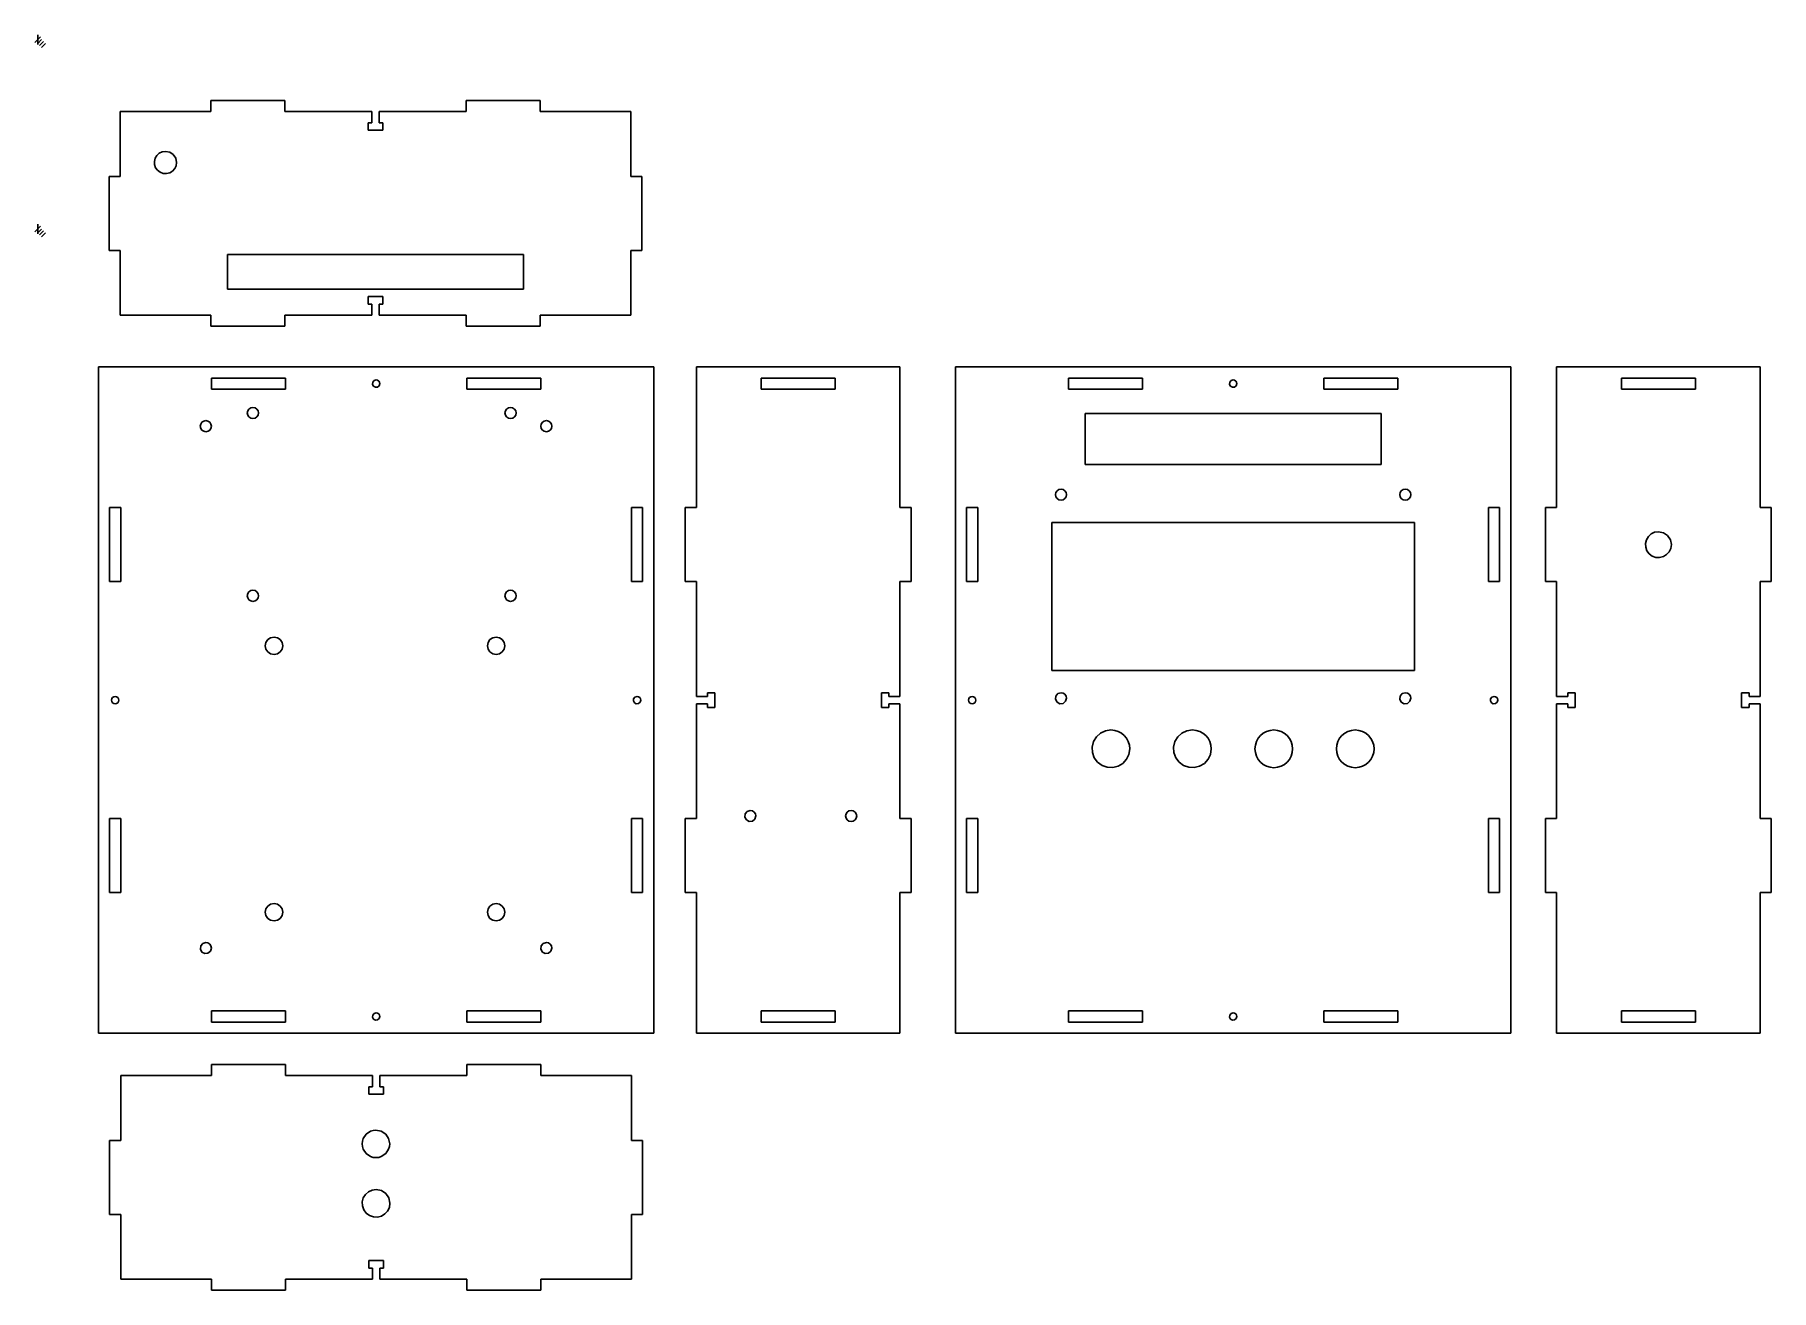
# Model space of a CAD drawing. Extents: x -1 to 468, y 84 to 423.
import ezdxf

# ---------------------------------------------------------------- set-up
doc = ezdxf.new("R2010")
doc.units = 0

msp = doc.modelspace()

# ---------------------------------------------------------------- linework, layer by layer
at = {"layer": 'Layer 1'}
for p, q in [((0.793749, 422.568747), (-0.793749, 420.981249)), ((0, 423.097913), (0, 420.452083)), ((1.058332, 421.774998), (0, 420.716666)), ((1.587495, 421.245832), (0.529166, 420.1875)), ((2.116661, 420.716666), (1.058332, 419.658334)), ((66.778368, 405.333017), (46.778274, 405.333017)), ((46.778274, 405.333017), (46.778274, 402.332645)), ((66.778368, 402.332645), (66.778368, 405.333017)), ((135.77791, 405.333017), (115.778081, 405.333017)), ((115.778081, 405.333017), (115.778081, 402.332645)), ((135.77791, 402.332645), (135.77791, 405.333017)), ((22.278418, 402.332645), (46.778274, 402.332645)), ((46.778274, 402.332645), (22.278418, 402.332645)), ((22.278418, 402.332645), (22.278418, 384.833126)), ((90.278101, 402.332645), (66.778368, 402.332645)), ((90.278101, 399.33492), (89.278242, 399.33492)), ((89.278242, 399.33492), (89.278242, 397.334673)), ((90.278101, 402.332645), (90.278101, 399.33492)), ((92.278348, 399.33492), (92.278348, 402.332645)), ((115.778081, 402.332645), (92.278348, 402.332645)), ((93.278207, 399.33492), (92.278348, 399.33492)), ((93.278207, 399.33492), (92.278348, 399.33492)), ((93.278207, 397.334673), (93.278207, 399.33492)), ((160.277767, 402.332645), (135.77791, 402.332645)), ((160.277767, 384.833126), (160.277767, 402.332645)), ((89.278242, 397.334673), (93.278207, 397.334673)), ((31.541733, 388.868017), (31.756839, 389.730557)), ((31.756839, 389.730557), (32.215097, 390.495202)), ((32.215097, 390.495202), (32.861738, 391.077285)), ((32.861738, 391.077285), (33.648872, 391.452992)), ((33.648872, 391.452992), (34.528346, 391.582638)), ((34.528346, 391.582638), (35.676372, 391.355097)), ((34.528346, 391.582638), (34.528346, 391.582638)), ((35.676372, 391.355097), (36.649773, 390.704223)), ((36.649773, 390.704223), (37.300118, 389.730557)), ((37.300118, 389.730557), (37.528453, 388.584913)), ((22.278418, 384.833126), (19.278576, 384.833126)), ((19.278576, 384.833126), (19.278576, 364.833323)), ((31.586183, 387.997539), (31.541733, 388.868017)), ((31.878283, 387.177331), (31.586183, 387.997539)), ((32.407184, 386.462957), (31.878283, 387.177331)), ((33.122352, 385.933791), (32.407184, 386.462957)), ((33.943088, 385.640104), (33.122352, 385.933791)), ((34.813302, 385.597771), (33.943088, 385.640104)), ((35.676372, 385.812083), (34.813302, 385.597771)), ((36.438635, 386.269812), (35.676372, 385.812083)), ((37.022835, 386.91804), (36.438635, 386.269812)), ((37.39669, 387.703851), (37.022835, 386.91804)), ((37.528453, 388.584913), (37.39669, 387.703851)), ((163.277609, 384.833126), (160.277767, 384.833126)), ((163.277609, 364.833323), (163.277609, 384.833126)), ((0.793749, 371.395749), (-0.793749, 369.808251)), ((0, 371.924915), (0, 369.279085)), ((1.058332, 370.602), (0, 369.543668)), ((1.587498, 370.072834), (0.529166, 369.014502)), ((2.116664, 369.543668), (1.058332, 368.485336)), ((19.278576, 364.833323), (22.278418, 364.833323)), ((22.278418, 364.833323), (22.278418, 347.33383)), ((51.280154, 363.73795), (51.280154, 354.33467)), ((131.275766, 363.73795), (51.280154, 363.73795)), ((131.275766, 354.33467), (131.275766, 363.73795)), ((160.277767, 347.33383), (160.277767, 364.833323)), ((160.277767, 364.833323), (163.277609, 364.833323)), ((51.280154, 354.33467), (131.275766, 354.33467)), ((89.278242, 350.334201), (89.278242, 352.334449)), ((89.278242, 352.334449), (93.278207, 352.334449)), ((93.278207, 352.334449), (93.278207, 350.334201)), ((22.278418, 347.33383), (46.778274, 347.33383)), ((46.778274, 347.33383), (46.778274, 344.333459)), ((66.778368, 344.333459), (66.778368, 347.33383)), ((66.778368, 347.33383), (90.278101, 347.33383)), ((87.952681, 347.33383), (90.278101, 347.33383)), ((90.278101, 350.334201), (89.278242, 350.334201)), ((90.278101, 347.33383), (90.278101, 350.334201)), ((93.278207, 350.334201), (92.278348, 350.334201)), ((92.278348, 350.334201), (92.278348, 347.33383)), ((92.278348, 347.33383), (115.778081, 347.33383)), ((115.778081, 347.33383), (115.778081, 344.333459)), ((135.77791, 344.333459), (135.77791, 347.33383)), ((135.77791, 347.33383), (160.277767, 347.33383)), ((46.778274, 344.333459), (66.778368, 344.333459)), ((115.778081, 344.333459), (135.77791, 344.333459)), ((16.441452, 333.334691), (16.441452, 153.335436)), ((166.440699, 333.334691), (16.441452, 333.334691)), ((166.440699, 153.335436), (166.440699, 333.334691)), ((177.97493, 330.334319), (177.97493, 333.334691)), ((177.97493, 333.334691), (232.973534, 333.334691)), ((177.97493, 333.334691), (177.97493, 295.33528)), ((232.973534, 333.334691), (177.97493, 333.334691)), ((232.973534, 333.334691), (232.973534, 330.334319)), ((232.973534, 295.33528), (232.973534, 333.334691)), ((410.384108, 330.334319), (410.384108, 333.334691)), ((410.384108, 333.334691), (465.382976, 333.334691)), ((410.384108, 333.334691), (410.384108, 295.33528)), ((465.382976, 333.334691), (410.384108, 333.334691)), ((465.382976, 333.334691), (465.382976, 330.334319)), ((465.382976, 295.33528), (465.382976, 333.334691)), ((46.941522, 330.334319), (46.941522, 327.333948)), ((66.941351, 330.334319), (46.941522, 330.334319)), ((66.941351, 327.333948), (66.941351, 330.334319)), ((90.460663, 328.638342), (90.517548, 329.217779)), ((90.734242, 328.127697), (90.460663, 328.638342)), ((90.517548, 329.217779), (90.885848, 329.664924)), ((90.885848, 329.664924), (91.441208, 329.834258)), ((91.441208, 329.834258), (91.824059, 329.757529)), ((91.441208, 329.834258), (91.441208, 329.834258)), ((91.824059, 329.757529), (92.148438, 329.54057)), ((92.148438, 329.54057), (92.365132, 329.217779)), ((92.441331, 328.834134), (92.272792, 328.27851)), ((92.365132, 329.217779), (92.441331, 328.834134)), ((115.941329, 330.334319), (115.941329, 327.333948)), ((135.940893, 330.334319), (115.941329, 330.334319)), ((135.940893, 327.333948), (135.940893, 330.334319)), ((177.97493, 330.334319), (177.97493, 296.835466)), ((195.474979, 330.334319), (195.474979, 327.333948)), ((215.474808, 330.334319), (195.474979, 330.334319)), ((215.474808, 327.333948), (215.474808, 330.334319)), ((232.973534, 296.835466), (232.973534, 330.334319)), ((410.384108, 330.334319), (410.384108, 296.835466)), ((427.883628, 330.334319), (427.883628, 327.333948)), ((447.883457, 330.334319), (427.883628, 330.334319)), ((447.883457, 327.333948), (447.883457, 330.334319)), ((465.382976, 296.835466), (465.382976, 330.334319)), ((46.941522, 327.333948), (66.941351, 327.333948)), ((91.24621, 327.852531), (90.734242, 328.127697)), ((91.824059, 327.910739), (91.24621, 327.852531)), ((92.272792, 328.27851), (91.824059, 327.910739)), ((115.941329, 327.333948), (135.940893, 327.333948)), ((195.474979, 327.333948), (215.474808, 327.333948)), ((427.883628, 327.333948), (447.883457, 327.333948)), ((56.64431, 320.909873), (56.763108, 321.497247)), ((56.763108, 320.322499), (56.64431, 320.909873)), ((56.763108, 321.497247), (57.086693, 321.976143)), ((57.086693, 319.840958), (56.763108, 320.322499)), ((57.086693, 321.976143), (57.566646, 322.30158)), ((57.566646, 319.518166), (57.086693, 319.840958)), ((57.566646, 322.30158), (58.15455, 322.420642)), ((58.154285, 319.399104), (57.566646, 319.518166)), ((58.742188, 319.518166), (58.154285, 319.399104)), ((58.15455, 322.420642), (58.732399, 322.304225)), ((58.15455, 322.420642), (58.15455, 322.420642)), ((58.732399, 322.304225), (59.222142, 321.976143)), ((59.222142, 319.840958), (58.742188, 319.518166)), ((59.222142, 321.976143), (59.549431, 321.486664)), ((59.545727, 320.322499), (59.222142, 319.840958)), ((59.664525, 320.909873), (59.545727, 320.322499)), ((59.549431, 321.486664), (59.664525, 320.909873)), ((126.243926, 320.909873), (126.362724, 321.497247)), ((126.362724, 320.322499), (126.243926, 320.909873)), ((126.362724, 321.497247), (126.686309, 321.976143)), ((126.686309, 319.840958), (126.362724, 320.322499)), ((126.686309, 321.976143), (127.166263, 322.30158)), ((127.166263, 319.518166), (126.686309, 319.840958)), ((127.166263, 322.30158), (127.753902, 322.420642)), ((127.753902, 319.399104), (127.166263, 319.518166)), ((127.753902, 322.420642), (128.332015, 322.304225)), ((127.753902, 322.420642), (127.753902, 322.420642)), ((128.341805, 319.518166), (127.753902, 319.399104)), ((128.332015, 322.304225), (128.821759, 321.976143)), ((128.821759, 319.840958), (128.341805, 319.518166)), ((128.821759, 321.976143), (129.149048, 321.486664)), ((129.145344, 320.322499), (128.821759, 319.840958)), ((129.264141, 320.909873), (129.145344, 320.322499)), ((129.149048, 321.486664), (129.264141, 320.909873)), ((43.941415, 317.335357), (44.059419, 317.917439)), ((44.059419, 316.750628), (43.941415, 317.335357)), ((44.059419, 317.917439), (44.380888, 318.396335)), ((44.380888, 316.274379), (44.059419, 316.750628)), ((44.380888, 318.396335), (44.857666, 318.71648)), ((44.857666, 315.951588), (44.380888, 316.274379)), ((44.857666, 318.71648), (45.441601, 318.835542)), ((45.441601, 315.835171), (44.857666, 315.951588)), ((45.441601, 318.835542), (46.015482, 318.721772)), ((45.441601, 318.835542), (45.441601, 318.835542)), ((46.025271, 315.951588), (45.441601, 315.835171)), ((46.015482, 318.721772), (46.502314, 318.396335)), ((46.502314, 316.274379), (46.025271, 315.951588)), ((46.502314, 318.396335), (46.827487, 317.909502)), ((46.823783, 316.750628), (46.502314, 316.274379)), ((46.941522, 317.335357), (46.823783, 316.750628)), ((46.827487, 317.909502), (46.941522, 317.335357)), ((135.940893, 317.335357), (136.058897, 317.917439)), ((136.058897, 316.750628), (135.940893, 317.335357)), ((136.058897, 317.917439), (136.380366, 318.396335)), ((136.380101, 316.274379), (136.058897, 316.750628)), ((136.857144, 315.951588), (136.380101, 316.274379)), ((136.380366, 318.396335), (136.857144, 318.71648)), ((136.857144, 318.71648), (137.440814, 318.835542)), ((137.440814, 315.835171), (136.857144, 315.951588)), ((137.440814, 318.835542), (138.014959, 318.721772)), ((137.440814, 318.835542), (137.440814, 318.835542)), ((138.024749, 315.951588), (137.440814, 315.835171)), ((138.014959, 318.721772), (138.501528, 318.396335)), ((138.501528, 316.274379), (138.024749, 315.951588)), ((138.501528, 318.396335), (138.8267, 317.909502)), ((138.822996, 316.750628), (138.501528, 316.274379)), ((138.941, 317.335357), (138.822996, 316.750628)), ((138.8267, 317.909502), (138.941, 317.335357)), ((275.901861, 300.216837), (276.486589, 300.335899)), ((276.486589, 300.335899), (277.060734, 300.219482)), ((276.486589, 300.335899), (276.486589, 300.335899)), ((368.902785, 300.216837), (369.484868, 300.335899)), ((369.484868, 300.335899), (370.059013, 300.219482)), ((369.484868, 300.335899), (369.484868, 300.335899)), ((274.986404, 298.835713), (275.10282, 299.417796)), ((275.10282, 298.250985), (274.986404, 298.835713)), ((275.10282, 299.417796), (275.425611, 299.896691)), ((275.425611, 297.774736), (275.10282, 298.250985)), ((275.425611, 299.896691), (275.901861, 300.216837)), ((275.901861, 297.451944), (275.425611, 297.774736)), ((276.486589, 297.335528), (275.901861, 297.451944)), ((277.068672, 297.451944), (276.486589, 297.335528)), ((277.060734, 300.219482), (277.547567, 299.896691)), ((277.547567, 297.774736), (277.068672, 297.451944)), ((277.547567, 299.896691), (277.870358, 299.409858)), ((277.867712, 298.250985), (277.547567, 297.774736)), ((277.986775, 298.835713), (277.867712, 298.250985)), ((277.870358, 299.409858), (277.986775, 298.835713)), ((367.984682, 298.835713), (368.103745, 299.417796)), ((368.103745, 298.250985), (367.984682, 298.835713)), ((368.103745, 299.417796), (368.42389, 299.896691)), ((368.42389, 297.774736), (368.103745, 298.250985)), ((368.42389, 299.896691), (368.902785, 300.216837)), ((368.902785, 297.451944), (368.42389, 297.774736)), ((369.484868, 297.335528), (368.902785, 297.451944)), ((370.069596, 297.451944), (369.484868, 297.335528)), ((370.059013, 300.219482), (370.545846, 299.896691)), ((370.545846, 297.774736), (370.069596, 297.451944)), ((370.545846, 299.896691), (370.871283, 299.409858)), ((370.868637, 298.250985), (370.545846, 297.774736)), ((370.985053, 298.835713), (370.868637, 298.250985)), ((370.871283, 299.409858), (370.985053, 298.835713)), ((19.441559, 295.33528), (19.441559, 275.335716)), ((22.441665, 295.33528), (19.441559, 295.33528)), ((22.441665, 275.335716), (22.441665, 295.33528)), ((160.44075, 295.33528), (160.44075, 275.335716)), ((163.440857, 295.33528), (160.44075, 295.33528)), ((163.440857, 275.335716), (163.440857, 295.33528)), ((177.97493, 295.33528), (174.974823, 295.33528)), ((174.974823, 295.33528), (174.974823, 275.335716)), ((235.973905, 295.33528), (232.973534, 295.33528)), ((235.973905, 275.335716), (235.973905, 295.33528)), ((273.98628, 291.334785), (273.98628, 251.335392)), ((371.985177, 291.334785), (273.98628, 291.334785)), ((371.985177, 251.335392), (371.985177, 291.334785)), ((410.384108, 295.33528), (407.383737, 295.33528)), ((407.383737, 295.33528), (407.383737, 275.335716)), ((468.383347, 295.33528), (465.382976, 295.33528)), ((468.383347, 275.335716), (468.383347, 295.33528)), ((434.400307, 285.667417), (434.651661, 286.675479)), ((434.651661, 286.675479), (435.186118, 287.564478)), ((435.186118, 287.564478), (435.94018, 288.244456)), ((435.94018, 288.244456), (436.858283, 288.681018)), ((436.858283, 288.681018), (437.884865, 288.834476)), ((437.884865, 288.834476), (439.223655, 288.567247)), ((437.884865, 288.834476), (437.884865, 288.834476)), ((439.223655, 288.567247), (440.358716, 287.81054)), ((440.358716, 287.81054), (441.118069, 286.675479)), ((441.118069, 286.675479), (441.385298, 285.334043)), ((434.450578, 284.651419), (434.400307, 285.667417)), ((434.79189, 283.693628), (434.450578, 284.651419)), ((435.408368, 282.860192), (434.79189, 283.693628)), ((436.24445, 282.243713), (435.408368, 282.860192)), ((437.202241, 281.902401), (436.24445, 282.243713)), ((438.215594, 281.849485), (437.202241, 281.902401)), ((439.223655, 282.100839), (438.215594, 281.849485)), ((440.112654, 282.635296), (439.223655, 282.100839)), ((440.795278, 283.389358), (440.112654, 282.635296)), ((441.23184, 284.307461), (440.795278, 283.389358)), ((441.385298, 285.334043), (441.23184, 284.307461)), ((19.441559, 275.335716), (22.441665, 275.335716)), ((56.763108, 272.09722), (57.086693, 272.578761)), ((57.086693, 272.578761), (57.566646, 272.901552)), ((57.566646, 272.901552), (58.15455, 273.020615)), ((58.15455, 273.020615), (58.732399, 272.904198)), ((58.15455, 273.020615), (58.15455, 273.020615)), ((58.732399, 272.904198), (59.222142, 272.578761)), ((59.222142, 272.578761), (59.549431, 272.086637)), ((126.362724, 272.09722), (126.686309, 272.578761)), ((126.686309, 272.578761), (127.166263, 272.901552)), ((127.166263, 272.901552), (127.753902, 273.020615)), ((127.753902, 273.020615), (128.332015, 272.904198)), ((127.753902, 273.020615), (127.753902, 273.020615)), ((128.332015, 272.904198), (128.821759, 272.578761)), ((128.821759, 272.578761), (129.149048, 272.086637)), ((160.44075, 275.335716), (163.440857, 275.335716)), ((174.974823, 275.335716), (177.97493, 275.335716)), ((177.97493, 275.335716), (177.97493, 244.334526)), ((232.973534, 269.491077), (232.973534, 275.335716)), ((232.973534, 275.335716), (235.973905, 275.335716)), ((407.383737, 275.335716), (410.384108, 275.335716)), ((410.384108, 275.335716), (410.384108, 244.334526)), ((465.385622, 269.491077), (465.382976, 275.335716)), ((465.382976, 275.335716), (468.383347, 275.335716)), ((56.64431, 271.509846), (56.763108, 272.09722)), ((56.763108, 270.922471), (56.64431, 271.509846)), ((57.086693, 270.44093), (56.763108, 270.922471)), ((57.566646, 270.118139), (57.086693, 270.44093)), ((58.154285, 269.999077), (57.566646, 270.118139)), ((58.742188, 270.118139), (58.154285, 269.999077)), ((59.222142, 270.44093), (58.742188, 270.118139)), ((59.545727, 270.922471), (59.222142, 270.44093)), ((59.664525, 271.509846), (59.545727, 270.922471)), ((59.549431, 272.086637), (59.664525, 271.509846)), ((126.243926, 271.509846), (126.362724, 272.09722)), ((126.362724, 270.922471), (126.243926, 271.509846)), ((126.686309, 270.44093), (126.362724, 270.922471)), ((127.166263, 270.118139), (126.686309, 270.44093)), ((127.753902, 269.999077), (127.166263, 270.118139)), ((128.341805, 270.118139), (127.753902, 269.999077)), ((128.821759, 270.44093), (128.341805, 270.118139)), ((129.145344, 270.922471), (128.821759, 270.44093)), ((129.264141, 271.509846), (129.145344, 270.922471)), ((129.149048, 272.086637), (129.264141, 271.509846)), ((232.973534, 244.334526), (232.973534, 269.491077)), ((465.382976, 244.334526), (465.385622, 269.491077)), ((61.495704, 258.010821), (61.680912, 258.928924)), ((61.680912, 258.928924), (62.18653, 259.677694)), ((62.18653, 259.677694), (62.936623, 260.185693)), ((62.936623, 260.185693), (63.85499, 260.370901)), ((63.85499, 260.370901), (64.757748, 260.190985)), ((63.85499, 260.370901), (63.85499, 260.370901)), ((64.757748, 260.190985), (65.523186, 259.677694)), ((65.523186, 259.677694), (66.034625, 258.913049)), ((66.034625, 258.913049), (66.214277, 258.010821)), ((121.495191, 258.010821), (121.680663, 258.928924)), ((121.680663, 258.928924), (122.186281, 259.677694)), ((122.186281, 259.677694), (122.93611, 260.185693)), ((122.93611, 260.185693), (123.854477, 260.370901)), ((123.854477, 260.370901), (124.757499, 260.190985)), ((123.854477, 260.370901), (123.854477, 260.370901)), ((124.757499, 260.190985), (125.522673, 259.677694)), ((125.522673, 259.677694), (126.034112, 258.913049)), ((126.034112, 258.913049), (126.213764, 258.010821)), ((61.680912, 257.092718), (61.495704, 258.010821)), ((62.18653, 256.343948), (61.680912, 257.092718)), ((62.936623, 255.838595), (62.18653, 256.343948)), ((63.85499, 255.650741), (62.936623, 255.838595)), ((64.773093, 255.838595), (63.85499, 255.650741)), ((65.523186, 256.343948), (64.773093, 255.838595)), ((66.028804, 257.092718), (65.523186, 256.343948)), ((66.214277, 258.010821), (66.028804, 257.092718)), ((121.680663, 257.092718), (121.495191, 258.010821)), ((122.186281, 256.343948), (121.680663, 257.092718)), ((122.93611, 255.838595), (122.186281, 256.343948)), ((123.854477, 255.650741), (122.93611, 255.838595)), ((124.772845, 255.838595), (123.854477, 255.650741)), ((125.522673, 256.343948), (124.772845, 255.838595)), ((126.028291, 257.092718), (125.522673, 256.343948)), ((126.213764, 258.010821), (126.028291, 257.092718)), ((273.98628, 251.335392), (371.985177, 251.335392)), ((20.020202, 243.723339), (20.234514, 244.043484)), ((20.234514, 244.043484), (20.552278, 244.257797)), ((20.552278, 244.257797), (20.94148, 244.334526)), ((20.94148, 244.334526), (21.324331, 244.257797)), ((20.94148, 244.334526), (20.94148, 244.334526)), ((21.324331, 244.257797), (21.64871, 244.043484)), ((21.64871, 244.043484), (21.865404, 243.718047)), ((161.017012, 243.718047), (161.385311, 244.167838)), ((161.385311, 244.167838), (161.940936, 244.334526)), ((161.940936, 244.334526), (162.323523, 244.257797)), ((161.940936, 244.334526), (161.940936, 244.334526)), ((162.323523, 244.257797), (162.647901, 244.043484)), ((162.647901, 244.043484), (162.864595, 243.718047)), ((177.97493, 244.334526), (180.975037, 244.334526)), ((180.975037, 244.334526), (180.975037, 245.334649)), ((180.975037, 245.334649), (182.975019, 245.334649)), ((182.975019, 245.334649), (182.975019, 241.334155)), ((227.974767, 241.334155), (227.974767, 245.334649)), ((227.974767, 245.334649), (229.97475, 245.334649)), ((229.97475, 245.334649), (229.97475, 244.334526)), ((229.97475, 244.334526), (232.973534, 244.334526)), ((275.015508, 243.543423), (275.100174, 244.408609)), ((275.100174, 244.408609), (275.653153, 245.083296)), ((275.653153, 245.083296), (276.486589, 245.334649)), ((276.486589, 245.334649), (277.068672, 245.218233)), ((276.486589, 245.334649), (276.486589, 245.334649)), ((277.068672, 245.218233), (277.547567, 244.895442)), ((277.547567, 244.895442), (277.867712, 244.419192)), ((277.867712, 244.419192), (277.986775, 243.834464)), ((368.013786, 243.543423), (368.098453, 244.408609)), ((368.098453, 244.408609), (368.651431, 245.083296)), ((368.651431, 245.083296), (369.484868, 245.334649)), ((369.484868, 245.334649), (370.059013, 245.220879)), ((369.484868, 245.334649), (369.484868, 245.334649)), ((370.059013, 245.220879), (370.545846, 244.895442)), ((370.545846, 244.895442), (370.871283, 244.408609)), ((370.871283, 244.408609), (370.985053, 243.834464)), ((410.384108, 244.334526), (413.384479, 244.334526)), ((413.384479, 244.334526), (413.384479, 245.334649)), ((413.384479, 245.334649), (415.384727, 245.334649)), ((415.384727, 245.334649), (415.384727, 241.334155)), ((460.385003, 241.334155), (460.385003, 245.334649)), ((460.385003, 245.334649), (462.385251, 245.334649)), ((462.385251, 245.334649), (462.385251, 244.334526)), ((462.385251, 244.334526), (465.382976, 244.334526)), ((19.941621, 243.334402), (20.020202, 243.723339)), ((20.020202, 242.945465), (19.941621, 243.334402)), ((20.234514, 242.627965), (20.020202, 242.945465)), ((20.552278, 242.413653), (20.234514, 242.627965)), ((20.94148, 242.334278), (20.552278, 242.413653)), ((21.330946, 242.413653), (20.94148, 242.334278)), ((21.64871, 242.627965), (21.330946, 242.413653)), ((21.863022, 242.945465), (21.64871, 242.627965)), ((21.941604, 243.334402), (21.863022, 242.945465)), ((21.865404, 243.718047), (21.941604, 243.334402)), ((160.960126, 243.141256), (161.017012, 243.718047)), ((161.233705, 242.627965), (160.960126, 243.141256)), ((161.745673, 242.355445), (161.233705, 242.627965)), ((162.323523, 242.411007), (161.745673, 242.355445)), ((162.772255, 242.778778), (162.323523, 242.411007)), ((162.940795, 243.334402), (162.772255, 242.778778)), ((162.864595, 243.718047), (162.940795, 243.334402)), ((180.975037, 242.334278), (177.97493, 242.334278)), ((177.97493, 242.334278), (177.97493, 211.335734)), ((180.975037, 241.334155), (180.975037, 242.334278)), ((182.975019, 241.334155), (180.975037, 241.334155)), ((229.97475, 241.334155), (227.974767, 241.334155)), ((232.973534, 242.334278), (229.97475, 242.334278)), ((229.97475, 242.334278), (229.97475, 241.334155)), ((232.973534, 211.335734), (232.973534, 242.334278)), ((275.425611, 242.773486), (275.015508, 243.543423)), ((276.192902, 242.363382), (275.425611, 242.773486)), ((277.060734, 242.450695), (276.192902, 242.363382)), ((277.732775, 243.001027), (277.060734, 242.450695)), ((277.986775, 243.834464), (277.732775, 243.001027)), ((368.42389, 242.773486), (368.013786, 243.543423)), ((369.193827, 242.363382), (368.42389, 242.773486)), ((370.059013, 242.450695), (369.193827, 242.363382)), ((370.7337, 243.001027), (370.059013, 242.450695)), ((370.985053, 243.834464), (370.7337, 243.001027)), ((413.384479, 242.334278), (410.384108, 242.334278)), ((410.384108, 242.334278), (410.384108, 211.335734)), ((413.384479, 241.334155), (413.384479, 242.334278)), ((415.384727, 241.334155), (413.384479, 241.334155)), ((462.385251, 241.334155), (460.385003, 241.334155)), ((465.382976, 242.334278), (462.385251, 242.334278)), ((462.385251, 242.334278), (462.385251, 241.334155)), ((465.382976, 211.335734), (465.382976, 242.334278)), ((19.441559, 211.335734), (19.441559, 191.335376)), ((22.441665, 211.335734), (19.441559, 211.335734)), ((22.441665, 191.335376), (22.441665, 211.335734)), ((160.44075, 211.335734), (160.44075, 191.335376)), ((163.440857, 211.335734), (160.44075, 211.335734)), ((163.440857, 191.335376), (163.440857, 211.335734)), ((177.97493, 211.335734), (174.974823, 211.335734)), ((174.974823, 211.335734), (174.974823, 191.335376)), ((191.075493, 211.729963), (191.160953, 212.595149)), ((191.486125, 210.960026), (191.075493, 211.729963)), ((191.160953, 212.595149), (191.713402, 213.26719)), ((191.713402, 213.26719), (192.546839, 213.52119)), ((192.546839, 213.52119), (193.120719, 213.407419)), ((192.546839, 213.52119), (192.546839, 213.52119)), ((193.120719, 213.407419), (193.607287, 213.081982)), ((193.793818, 211.187568), (193.120719, 210.634589)), ((193.607287, 213.081982), (193.93246, 212.595149)), ((194.04676, 212.021004), (193.793818, 211.187568)), ((193.93246, 212.595149), (194.04676, 212.021004)), ((218.278594, 212.021004), (218.396333, 212.605732)), ((218.396333, 211.436276), (218.278594, 212.021004)), ((218.396333, 212.605732), (218.717802, 213.081982)), ((218.717802, 210.960026), (218.396333, 211.436276)), ((218.717802, 213.081982), (219.19458, 213.404773)), ((219.19458, 213.404773), (219.778515, 213.52119)), ((219.778515, 213.52119), (220.35266, 213.407419)), ((219.778515, 213.52119), (219.778515, 213.52119)), ((220.35266, 213.407419), (220.839228, 213.081982)), ((220.839228, 213.081982), (221.164401, 212.595149)), ((221.160696, 211.436276), (220.839228, 210.960026)), ((221.2787, 212.021004), (221.160696, 211.436276)), ((221.164401, 212.595149), (221.2787, 212.021004)), ((235.973905, 211.335734), (232.973534, 211.335734)), ((235.973905, 191.335376), (235.973905, 211.335734)), ((410.384108, 211.335734), (407.383737, 211.335734)), ((407.383737, 211.335734), (407.383737, 191.335376)), ((468.383347, 211.335734), (465.382976, 211.335734)), ((468.383347, 191.335376), (468.383347, 211.335734)), ((192.253945, 210.549922), (191.486125, 210.960026)), ((193.120719, 210.634589), (192.253945, 210.549922)), ((219.19458, 210.639881), (218.717802, 210.960026)), ((219.778515, 210.520818), (219.19458, 210.639881)), ((220.362449, 210.639881), (219.778515, 210.520818)), ((220.839228, 210.960026), (220.362449, 210.639881)), ((19.441559, 191.335376), (22.441665, 191.335376)), ((61.680912, 186.929275), (62.18653, 187.679103)), ((62.18653, 187.679103), (62.936623, 188.184721)), ((62.936623, 188.184721), (63.85499, 188.36993)), ((63.85499, 188.36993), (64.757748, 188.190542)), ((63.85499, 188.36993), (63.85499, 188.36993)), ((64.757748, 188.190542), (65.523186, 187.679103)), ((65.523186, 187.679103), (66.034625, 186.913665)), ((121.680663, 186.929275), (122.186281, 187.679103)), ((122.186281, 187.679103), (122.93611, 188.184721)), ((122.93611, 188.184721), (123.854477, 188.36993)), ((123.854477, 188.36993), (124.757499, 188.190542)), ((123.854477, 188.36993), (123.854477, 188.36993)), ((124.757499, 188.190542), (125.522673, 187.679103)), ((125.522673, 187.679103), (126.034112, 186.913665)), ((160.44075, 191.335376), (163.440857, 191.335376)), ((174.974823, 191.335376), (177.97493, 191.335376)), ((177.97493, 191.335376), (177.97493, 153.335436)), ((232.973534, 189.835455), (232.973534, 191.335376)), ((232.973534, 191.335376), (235.973905, 191.335376)), ((232.973534, 153.335436), (232.973534, 189.835455)), ((407.383737, 191.335376), (410.384108, 191.335376)), ((410.384108, 191.335376), (410.384108, 153.335701)), ((465.385622, 189.835455), (465.382976, 191.335376)), ((465.382976, 191.335376), (468.383347, 191.335376)), ((465.382976, 153.335701), (465.385622, 189.835455)), ((61.495704, 186.011172), (61.680912, 186.929275)), ((61.680912, 185.092805), (61.495704, 186.011172)), ((62.18653, 184.342976), (61.680912, 185.092805)), ((62.936623, 183.837623), (62.18653, 184.342976)), ((63.85499, 183.65215), (62.936623, 183.837623)), ((64.773093, 183.837623), (63.85499, 183.65215)), ((65.523186, 184.342976), (64.773093, 183.837623)), ((66.028804, 185.092805), (65.523186, 184.342976)), ((66.214277, 186.010908), (66.028804, 185.092805)), ((66.034625, 186.913665), (66.214277, 186.010908)), ((121.495191, 186.011172), (121.680663, 186.929275)), ((121.680663, 185.092805), (121.495191, 186.011172)), ((122.186281, 184.342976), (121.680663, 185.092805)), ((122.93611, 183.837623), (122.186281, 184.342976)), ((123.854477, 183.65215), (122.93611, 183.837623)), ((124.772845, 183.837623), (123.854477, 183.65215)), ((125.522673, 184.342976), (124.772845, 183.837623)), ((126.028291, 185.092805), (125.522673, 184.342976)), ((126.213764, 186.010908), (126.028291, 185.092805)), ((126.034112, 186.913665), (126.213764, 186.010908)), ((43.970255, 176.042743), (44.055715, 176.909517)), ((44.380888, 175.274659), (43.970255, 176.042743)), ((44.055715, 176.909517), (44.608165, 177.582616)), ((45.148972, 174.86429), (44.380888, 175.274659)), ((44.608165, 177.582616), (45.441601, 177.835293)), ((46.015482, 174.949486), (45.148972, 174.86429)), ((45.441601, 177.835293), (46.015482, 177.721258)), ((45.441601, 177.835293), (45.441601, 177.835293)), ((46.015482, 177.721258), (46.502314, 177.396085)), ((46.688845, 175.501935), (46.015482, 174.949486)), ((46.502314, 177.396085), (46.827487, 176.909517)), ((46.941522, 176.335372), (46.688845, 175.501935)), ((46.827487, 176.909517), (46.941522, 176.335372)), ((135.969733, 176.042743), (136.055193, 176.909517)), ((136.380366, 175.274659), (135.969733, 176.042743)), ((136.055193, 176.909517), (136.607642, 177.582616)), ((137.148186, 174.86429), (136.380366, 175.274659)), ((136.607642, 177.582616), (137.440814, 177.835293)), ((138.014959, 174.949486), (137.148186, 174.86429)), ((137.440814, 177.835293), (138.014959, 177.721258)), ((137.440814, 177.835293), (137.440814, 177.835293)), ((138.014959, 177.721258), (138.501528, 177.396085)), ((138.688059, 175.501935), (138.014959, 174.949486)), ((138.501528, 177.396085), (138.8267, 176.909517)), ((138.941, 176.335372), (138.688059, 175.501935)), ((138.8267, 176.909517), (138.941, 176.335372)), ((46.941522, 159.335385), (46.941522, 156.335543)), ((66.941351, 159.335385), (46.941522, 159.335385)), ((46.941522, 156.335543), (66.941351, 156.335543)), ((66.941351, 156.335543), (66.941351, 159.335385)), ((90.460663, 157.640466), (90.517548, 158.218051)), ((90.734242, 157.128234), (90.460663, 157.640466)), ((90.517548, 158.218051), (90.885848, 158.667048)), ((91.24621, 156.854655), (90.734242, 157.128234)), ((90.885848, 158.667048), (91.441208, 158.835588)), ((91.824059, 156.91154), (91.24621, 156.854655)), ((91.441208, 158.835588), (91.824059, 158.759388)), ((91.441208, 158.835588), (91.441208, 158.835588)), ((91.824059, 158.759388), (92.148438, 158.542694)), ((92.272792, 157.27984), (91.824059, 156.91154)), ((92.148438, 158.542694), (92.365132, 158.218051)), ((92.441331, 157.835464), (92.272792, 157.27984)), ((92.365132, 158.218051), (92.441331, 157.835464)), ((115.941329, 159.335385), (115.941329, 156.335543)), ((135.940893, 159.335385), (115.941329, 159.335385)), ((115.941329, 156.335543), (135.940893, 156.335543)), ((135.940893, 156.335543), (135.940893, 159.335385)), ((195.474979, 159.335385), (195.474979, 156.335543)), ((215.474808, 159.335385), (195.474979, 159.335385)), ((195.474979, 156.335543), (215.474808, 156.335543)), ((215.474808, 156.335543), (215.474808, 159.335385)), ((427.883628, 159.335649), (427.883628, 156.335543)), ((447.883457, 159.335649), (427.883628, 159.335649)), ((427.883628, 156.335543), (447.883457, 156.335543)), ((447.883457, 156.335543), (447.883457, 159.335649)), ((16.441452, 153.335436), (166.440699, 153.335436)), ((177.97493, 153.335436), (232.973534, 153.335436)), ((410.384108, 153.335701), (465.382976, 153.335701))]:
    msp.add_line(p, q, dxfattribs=at)
at = {"layer": 'Layer1017'}
for p, q in [((22.441665, 141.88349), (46.941522, 141.88349)), ((46.941522, 141.88349), (22.441665, 141.88349)), ((22.441665, 141.88349), (22.441665, 124.383706)), ((66.941351, 144.883332), (46.941522, 144.883332)), ((46.941522, 144.883332), (46.941522, 141.88349)), ((66.941351, 141.88349), (66.941351, 144.883332)), ((90.441349, 141.88349), (66.941351, 141.88349)), ((90.441349, 141.88349), (90.441349, 138.883384)), ((92.441331, 138.883384), (92.441331, 141.88349)), ((115.941329, 141.88349), (92.441331, 141.88349)), ((135.940893, 144.883332), (115.941329, 144.883332)), ((115.941329, 144.883332), (115.941329, 141.88349)), ((135.940893, 141.88349), (135.940893, 144.883332)), ((160.44075, 141.88349), (135.940893, 141.88349)), ((160.44075, 124.383706), (160.44075, 141.88349)), ((90.441349, 138.883384), (89.441225, 138.883384)), ((89.441225, 138.883384), (89.441225, 136.883401)), ((89.441225, 136.883401), (93.441191, 136.883401)), ((93.441191, 138.883384), (92.441331, 138.883384)), ((93.441191, 138.883384), (92.441331, 138.883384)), ((93.441191, 136.883401), (93.441191, 138.883384)), ((88.776592, 126.055606), (89.955574, 126.850678)), ((89.955574, 126.850678), (90.651957, 127.066842)), ((90.651957, 127.066842), (91.399404, 127.141984)), ((91.399404, 127.141984), (92.819156, 126.859674)), ((91.399404, 127.141984), (91.399404, 127.141984)), ((92.819156, 126.859674), (94.022479, 126.055606)), ((22.441665, 124.383706), (19.441559, 124.383706)), ((19.441559, 124.383706), (19.441559, 104.383877)), ((87.690215, 123.432795), (87.765621, 124.180242)), ((87.765356, 122.685083), (87.690215, 123.432795)), ((87.98152, 121.988701), (87.765356, 122.685083)), ((87.765621, 124.180242), (87.98152, 124.876624)), ((87.98152, 124.876624), (88.776592, 126.055606)), ((88.776592, 120.809719), (87.98152, 121.988701)), ((94.022479, 126.055606), (94.826547, 124.852283)), ((94.817551, 121.988701), (94.022479, 120.809719)), ((95.033451, 122.685083), (94.817551, 121.988701)), ((94.826547, 124.852283), (95.108857, 123.432795)), ((95.108857, 123.432795), (95.033451, 122.685083)), ((163.440857, 124.383706), (160.44075, 124.383706)), ((163.440857, 104.383877), (163.440857, 124.383706)), ((89.955574, 120.014912), (88.776592, 120.809719)), ((90.651957, 119.798747), (89.955574, 120.014912)), ((91.399404, 119.723341), (90.651957, 119.798747)), ((92.147115, 119.798747), (91.399404, 119.723341)), ((92.843498, 120.014647), (92.147115, 119.798747)), ((94.022479, 120.809719), (92.843498, 120.014647)), ((87.708206, 107.739583), (87.976758, 108.818553)), ((87.976758, 108.818553), (88.54958, 109.771581)), ((88.54958, 109.771581), (89.357881, 110.501565)), ((89.357881, 110.501565), (90.341865, 110.968819)), ((90.341865, 110.968819), (91.441208, 111.133654)), ((91.441208, 111.133654), (92.876306, 110.848169)), ((91.441208, 111.133654), (91.441208, 111.133654)), ((92.876306, 110.848169), (94.092859, 110.035105)), ((94.092859, 110.035105), (94.905922, 108.818553)), ((94.905922, 108.818553), (95.191407, 107.383455)), ((19.441559, 104.383877), (22.441665, 104.383877)), ((22.441665, 104.383877), (22.441665, 86.884357)), ((87.763504, 106.651883), (87.708206, 107.739583)), ((88.128629, 105.624771), (87.763504, 106.651883)), ((88.789557, 104.733127), (88.128629, 105.624771)), ((89.683583, 104.071669), (88.789557, 104.733127)), ((90.709636, 103.706545), (89.683583, 104.071669)), ((91.797601, 103.650982), (90.709636, 103.706545)), ((92.876306, 103.918211), (91.797601, 103.650982)), ((93.829334, 104.492356), (92.876306, 103.918211)), ((94.559318, 105.299334), (93.829334, 104.492356)), ((95.026572, 106.283848), (94.559318, 105.299334)), ((95.191407, 107.383455), (95.026572, 106.283848)), ((160.44075, 86.884357), (160.44075, 104.383877)), ((160.44075, 104.383877), (163.440857, 104.383877)), ((89.441225, 89.884729), (89.441225, 91.884976)), ((89.441225, 91.884976), (93.441191, 91.884976)), ((90.441349, 89.884729), (89.441225, 89.884729)), ((90.441349, 86.884357), (90.441349, 89.884729)), ((93.441191, 89.884729), (92.441331, 89.884729)), ((92.441331, 89.884729), (92.441331, 86.884357)), ((93.441191, 91.884976), (93.441191, 89.884729)), ((22.441665, 86.884357), (46.941522, 86.884357)), ((46.941522, 86.884357), (46.941522, 83.883986)), ((66.941351, 83.883986), (66.941351, 86.884357)), ((66.941351, 86.884357), (90.441349, 86.884357)), ((88.115664, 86.884357), (90.441349, 86.884357)), ((92.441331, 86.884357), (115.941329, 86.884357)), ((115.941329, 86.884357), (115.941329, 83.883986)), ((135.940893, 83.883986), (135.940893, 86.884357)), ((135.940893, 86.884357), (160.44075, 86.884357)), ((46.941522, 83.883986), (66.941351, 83.883986)), ((115.941329, 83.883986), (135.940893, 83.883986))]:
    msp.add_line(p, q, dxfattribs=at)
at = {"layer": 'Layer1018'}
for p, q in [((247.985973, 333.334691), (247.985973, 153.335436)), ((397.985749, 333.334691), (247.985973, 333.334691)), ((397.985749, 153.335436), (397.985749, 333.334691)), ((278.486837, 330.334319), (278.486837, 327.333948)), ((298.486666, 330.334319), (278.486837, 330.334319)), ((298.486666, 327.333948), (298.486666, 330.334319)), ((322.005448, 328.638342), (322.061011, 329.217779)), ((322.277969, 328.127697), (322.005448, 328.638342)), ((322.061011, 329.217779), (322.431427, 329.664924)), ((322.431427, 329.664924), (322.984406, 329.834258)), ((322.984406, 329.834258), (323.368051, 329.757529)), ((322.984406, 329.834258), (322.984406, 329.834258)), ((323.368051, 329.757529), (323.693488, 329.54057)), ((323.693488, 329.54057), (323.910446, 329.217779)), ((323.984529, 328.834134), (323.817842, 328.27851)), ((323.910446, 329.217779), (323.984529, 328.834134)), ((347.484791, 330.334319), (347.484791, 327.333948)), ((367.48462, 330.334319), (347.484791, 330.334319)), ((367.48462, 327.333948), (367.48462, 330.334319)), ((278.486837, 327.333948), (298.486666, 327.333948)), ((322.79126, 327.852531), (322.277969, 328.127697)), ((323.368051, 327.910739), (322.79126, 327.852531)), ((323.817842, 328.27851), (323.368051, 327.910739)), ((347.484791, 327.333948), (367.48462, 327.333948)), ((283.005914, 320.761707), (283.005914, 306.979578)), ((362.965543, 320.761707), (283.005914, 320.761707)), ((362.965543, 306.979578), (362.965543, 320.761707)), ((283.005914, 306.979578), (362.965543, 306.979578)), ((250.986344, 295.33528), (250.986344, 275.335716)), ((253.986715, 295.33528), (250.986344, 295.33528)), ((253.986715, 275.335716), (253.986715, 295.33528)), ((391.985006, 295.33528), (391.985006, 275.335716)), ((394.985377, 295.33528), (391.985006, 295.33528)), ((394.985377, 275.335716), (394.985377, 295.33528)), ((250.986344, 275.335716), (253.986715, 275.335716)), ((391.985006, 275.335716), (394.985377, 275.335716)), ((251.565781, 243.723339), (251.780093, 244.043484)), ((251.780093, 244.043484), (252.097593, 244.257797)), ((252.097593, 244.257797), (252.48653, 244.334526)), ((252.48653, 244.334526), (252.870175, 244.257797)), ((252.48653, 244.334526), (252.48653, 244.334526)), ((252.870175, 244.257797), (253.192966, 244.043484)), ((253.192966, 244.043484), (253.409924, 243.718047)), ((392.561797, 243.718047), (392.929567, 244.167838)), ((392.929567, 244.167838), (393.485192, 244.334526)), ((393.485192, 244.334526), (393.874129, 244.257797)), ((393.485192, 244.334526), (393.485192, 244.334526)), ((393.874129, 244.257797), (394.191628, 244.043484)), ((394.191628, 244.043484), (394.405941, 243.723339)), ((251.486406, 243.334402), (251.565781, 243.723339)), ((251.565781, 242.945465), (251.486406, 243.334402)), ((251.780093, 242.627965), (251.565781, 242.945465)), ((252.097593, 242.413653), (251.780093, 242.627965)), ((252.48653, 242.334278), (252.097593, 242.413653)), ((252.875467, 242.413653), (252.48653, 242.334278)), ((253.192966, 242.627965), (252.875467, 242.413653)), ((253.407279, 242.945465), (253.192966, 242.627965)), ((253.486654, 243.334402), (253.407279, 242.945465)), ((253.409924, 243.718047), (253.486654, 243.334402)), ((392.503589, 243.141256), (392.561797, 243.718047)), ((392.778755, 242.627965), (392.503589, 243.141256)), ((393.2894, 242.355445), (392.778755, 242.627965)), ((393.868837, 242.411007), (393.2894, 242.355445)), ((394.315982, 242.778778), (393.868837, 242.411007)), ((394.485316, 243.334402), (394.315982, 242.778778)), ((394.405941, 243.723339), (394.485316, 243.334402)), ((287.15193, 234.399434), (288.488074, 235.031787)), ((288.488074, 235.031787), (289.980322, 235.256683)), ((289.980322, 235.256683), (291.006904, 235.153496)), ((289.980322, 235.256683), (289.980322, 235.256683)), ((291.006904, 235.153496), (291.962049, 234.857163)), ((291.962049, 234.857163), (292.827235, 234.386205)), ((309.152006, 234.399434), (310.488151, 235.031787)), ((310.488151, 235.031787), (311.980399, 235.256683)), ((311.980399, 235.256683), (313.006981, 235.153496)), ((311.980399, 235.256683), (311.980399, 235.256683)), ((313.006981, 235.153496), (313.962125, 234.857163)), ((313.962125, 234.857163), (314.827312, 234.386205)), ((331.130916, 234.386205), (331.996103, 234.857163)), ((331.996103, 234.857163), (332.951247, 235.153496)), ((332.951247, 235.153496), (333.977829, 235.256683)), ((333.977829, 235.256683), (334.977953, 235.158787)), ((333.977829, 235.256683), (333.977829, 235.256683)), ((334.977953, 235.158787), (335.927806, 234.867746)), ((335.927806, 234.867746), (336.803576, 234.40208)), ((353.130993, 234.386205), (353.996179, 234.857163)), ((353.996179, 234.857163), (354.951324, 235.153496)), ((354.951324, 235.153496), (355.977906, 235.256683)), ((355.977906, 235.256683), (356.975384, 235.158787)), ((355.977906, 235.256683), (355.977906, 235.256683)), ((356.975384, 235.158787), (357.925237, 234.867746)), ((357.925237, 234.867746), (358.801006, 234.40208)), ((284.910912, 230.647647), (285.276036, 232.113437)), ((284.984995, 229.171274), (284.910912, 230.647647)), ((285.276036, 232.113437), (286.05391, 233.407248)), ((286.05391, 233.407248), (287.15193, 234.399434)), ((292.827235, 234.386205), (293.581297, 233.764435)), ((293.581297, 233.764435), (294.203067, 233.010373)), ((294.203067, 233.010373), (294.671379, 232.145187)), ((294.671379, 232.145187), (294.967712, 231.190042)), ((295.070899, 230.16346), (294.848649, 228.671212)), ((294.967712, 231.190042), (295.070899, 230.16346)), ((306.910988, 230.647647), (307.276113, 232.113437)), ((306.985072, 229.171274), (306.910988, 230.647647)), ((307.276113, 232.113437), (308.053987, 233.407248)), ((308.053987, 233.407248), (309.152006, 234.399434)), ((314.827312, 234.386205), (315.581373, 233.764435)), ((315.581373, 233.764435), (316.203143, 233.010373)), ((316.203143, 233.010373), (316.671455, 232.145187)), ((316.671455, 232.145187), (316.967788, 231.190042)), ((317.073621, 230.16346), (316.848726, 228.671212)), ((316.967788, 231.190042), (317.073621, 230.16346)), ((328.887252, 230.16346), (328.99044, 231.190042)), ((328.99044, 229.139524), (328.887252, 230.16346)), ((328.99044, 231.190042), (329.286773, 232.147833)), ((329.286773, 232.147833), (329.755085, 233.010373)), ((329.755085, 233.010373), (330.376855, 233.764435)), ((330.376855, 233.764435), (331.130916, 234.386205)), ((336.803576, 234.40208), (337.578804, 233.764435)), ((337.578804, 233.764435), (338.216449, 232.989207)), ((338.216449, 232.989207), (338.682115, 232.113437)), ((338.682115, 232.113437), (338.973156, 231.163584)), ((339.071052, 230.16346), (338.967865, 229.139524)), ((338.973156, 231.163584), (339.071052, 230.16346)), ((350.887329, 230.16346), (350.990516, 231.190042)), ((350.990516, 229.136878), (350.887329, 230.16346)), ((350.990516, 231.190042), (351.286849, 232.145187)), ((351.286849, 232.145187), (351.755161, 233.010373)), ((351.755161, 233.010373), (352.376931, 233.764435)), ((352.376931, 233.764435), (353.130993, 234.386205)), ((358.801006, 234.40208), (359.576234, 233.764435)), ((359.576234, 233.764435), (360.211234, 232.989207)), ((360.211234, 232.989207), (360.679546, 232.113437)), ((360.679546, 232.113437), (360.967941, 231.163584)), ((361.068483, 230.16346), (360.965295, 229.136878)), ((360.967941, 231.163584), (361.068483, 230.16346)), ((285.482411, 227.776922), (284.984995, 229.171274)), ((286.379348, 226.562486), (285.482411, 227.776922)), ((287.593784, 225.665549), (286.379348, 226.562486)), ((288.98549, 225.170779), (287.593784, 225.665549)), ((291.927653, 225.459175), (290.464509, 225.09405)), ((293.221464, 226.237049), (291.927653, 225.459175)), ((294.21365, 227.335068), (293.221464, 226.237049)), ((294.848649, 228.671212), (294.21365, 227.335068)), ((307.482488, 227.776922), (306.985072, 229.171274)), ((308.379424, 226.562486), (307.482488, 227.776922)), ((309.59386, 225.665549), (308.379424, 226.562486)), ((310.985567, 225.170779), (309.59386, 225.665549)), ((313.927729, 225.459175), (312.464586, 225.09405)), ((315.22154, 226.237049), (313.927729, 225.459175)), ((316.213727, 227.335068), (315.22154, 226.237049)), ((316.848726, 228.671212), (316.213727, 227.335068)), ((329.286773, 228.181734), (328.99044, 229.139524)), ((329.755085, 227.316547), (329.286773, 228.181734)), ((330.376855, 226.562486), (329.755085, 227.316547)), ((331.130916, 225.940716), (330.376855, 226.562486)), ((331.996103, 225.472404), (331.130916, 225.940716)), ((332.951247, 225.176071), (331.996103, 225.472404)), ((335.959556, 225.472404), (335.004411, 225.176071)), ((336.824742, 225.940716), (335.959556, 225.472404)), ((337.578804, 226.562486), (336.824742, 225.940716)), ((338.200574, 227.316547), (337.578804, 226.562486)), ((338.671532, 228.181734), (338.200574, 227.316547)), ((338.967865, 229.139524), (338.671532, 228.181734)), ((351.286849, 228.181734), (350.990516, 229.136878)), ((351.755161, 227.316547), (351.286849, 228.181734)), ((352.376931, 226.562486), (351.755161, 227.316547)), ((353.130993, 225.940716), (352.376931, 226.562486)), ((353.996179, 225.472404), (353.130993, 225.940716)), ((354.951324, 225.176071), (353.996179, 225.472404)), ((357.959632, 225.472404), (357.001842, 225.176071)), ((358.822173, 225.940716), (357.959632, 225.472404)), ((359.576234, 226.562486), (358.822173, 225.940716)), ((360.198005, 227.316547), (359.576234, 226.562486)), ((360.668962, 228.181734), (360.198005, 227.316547)), ((360.965295, 229.136878), (360.668962, 228.181734)), ((290.464509, 225.09405), (288.98549, 225.170779)), ((312.464586, 225.09405), (310.985567, 225.170779)), ((333.977829, 225.072883), (332.951247, 225.176071)), ((335.004411, 225.176071), (333.977829, 225.072883)), ((355.977906, 225.072883), (354.951324, 225.176071)), ((357.001842, 225.176071), (355.977906, 225.072883)), ((250.986344, 211.335734), (250.986344, 191.335376)), ((253.986715, 211.335734), (250.986344, 211.335734)), ((253.986715, 191.335376), (253.986715, 211.335734)), ((391.985006, 211.335734), (391.985006, 191.335376)), ((394.985377, 211.335734), (391.985006, 211.335734)), ((394.985377, 191.335376), (394.985377, 211.335734)), ((250.986344, 191.335376), (253.986715, 191.335376)), ((391.985006, 191.335376), (394.985377, 191.335376)), ((278.486837, 159.335385), (278.486837, 156.335543)), ((298.486666, 159.335385), (278.486837, 159.335385)), ((278.486837, 156.335543), (298.486666, 156.335543)), ((298.486666, 156.335543), (298.486666, 159.335385)), ((322.005448, 157.640466), (322.061011, 158.218051)), ((322.277969, 157.128234), (322.005448, 157.640466)), ((322.061011, 158.218051), (322.431427, 158.667048)), ((322.79126, 156.854655), (322.277969, 157.128234)), ((322.431427, 158.667048), (322.984406, 158.835588)), ((323.368051, 156.91154), (322.79126, 156.854655)), ((322.984406, 158.835588), (323.368051, 158.759388)), ((322.984406, 158.835588), (322.984406, 158.835588)), ((323.368051, 158.759388), (323.693488, 158.542694)), ((323.817842, 157.27984), (323.368051, 156.91154)), ((323.693488, 158.542694), (323.910446, 158.218051)), ((323.984529, 157.835464), (323.817842, 157.27984)), ((323.910446, 158.218051), (323.984529, 157.835464)), ((347.484791, 159.335385), (347.484791, 156.335543)), ((367.48462, 159.335385), (347.484791, 159.335385)), ((347.484791, 156.335543), (367.48462, 156.335543)), ((367.48462, 156.335543), (367.48462, 159.335385)), ((247.985973, 153.335436), (397.985749, 153.335436))]:
    msp.add_line(p, q, dxfattribs=at)

doc.saveas('drawing.dxf')
